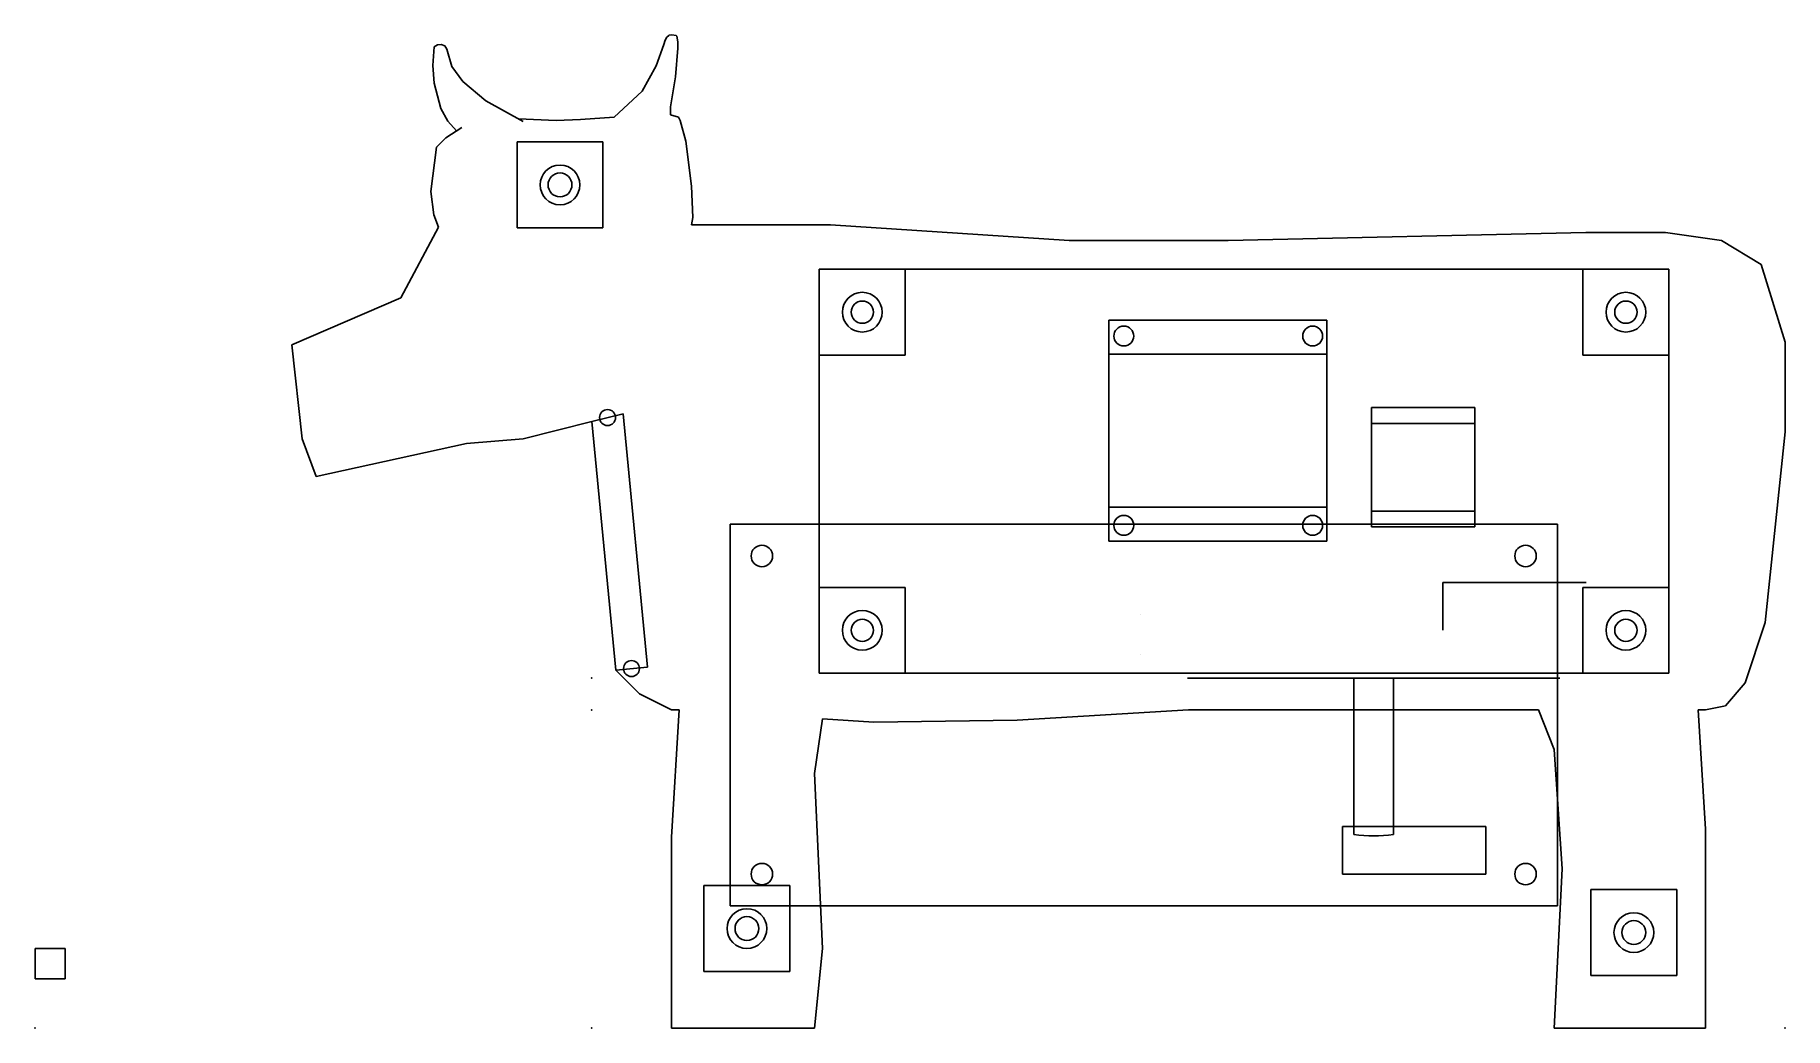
# Model space of a CAD drawing. Header units: centimetres. Extents: x -7 to 15, y 0 to 12.5.
import ezdxf

# ---------------------------------------------------------------- set-up
doc = ezdxf.new("R2010")
doc.units = ezdxf.units.CM
doc.header["$MEASUREMENT"] = 0
for name, color, linetype in [('top v4_Sketch13', 7, 'Continuous'), ('top v4_Sketch14', 7, 'Continuous'), ('top v4_Sketch16', 7, 'Continuous'), ('top v4_Sketch17', 7, 'Continuous'), ('top v4_Sketch19', 7, 'Continuous'), ('top v4_Sketch2', 7, 'Continuous'), ('top v4_Sketch20', 7, 'Continuous'), ('top v4_Sketch21', 7, 'Continuous'), ('top v4_Sketch23', 7, 'Continuous'), ('top v4_Sketch24', 7, 'Continuous'), ('top v4_Sketch26', 7, 'Continuous'), ('top v4_Sketch27', 7, 'Continuous'), ('top v4_Sketch4', 7, 'Continuous'), ('top v4_Sketch5', 7, 'Continuous'), ('top v4_Sketch6', 7, 'Continuous')]:
    doc.layers.add(name, color=color, linetype=linetype)

msp = doc.modelspace()

# ---------------------------------------------------------------- linework, layer by layer
at = {"layer": 'top v4_Sketch13'}
for p, q in [((-2, 12.1), (-1.98, 12.337)), ((-1.98, 12.337), (-1.94, 12.36)), ((-1.94, 12.36), (-1.895, 12.364)), ((-1.895, 12.364), (-1.847, 12.349)), ((-1.847, 12.349), (-1.824, 12.307)), ((0.809, 12.099), (0.907, 12.366)), ((0.907, 12.366), (0.92, 12.42)), ((0.92, 12.42), (0.941, 12.459)), ((0.941, 12.459), (0.97, 12.48)), ((0.97, 12.48), (0.973, 12.482)), ((0.973, 12.482), (1.005, 12.485)), ((1.005, 12.485), (1.06, 12.48)), ((1.06, 12.48), (1.07, 12.47)), ((1.07, 12.47), (1.08, 12.4)), ((1.08, 12.4), (1.08, 12.32)), ((-1.824, 12.307), (-1.76, 12.09)), ((1.08, 12.32), (1.05, 11.96)), ((-1.98, 11.88), (-2, 12.1)), ((-1.76, 12.09), (-1.62, 11.9)), ((-1.62, 11.9), (-1.333, 11.658)), ((0.632, 11.779), (0.809, 12.099)), ((1.05, 11.96), (0.99, 11.58)), ((-1.9, 11.56), (-1.98, 11.88)), ((0.28, 11.45), (0.632, 11.779)), ((-1.81, 11.4), (-1.9, 11.56)), ((-1.333, 11.658), (-0.864, 11.399)), ((-0.143, 11.421), (0.28, 11.45)), ((0.99, 11.58), (0.99, 11.48)), ((0.99, 11.48), (1.09, 11.45)), ((1.09, 11.45), (1.11, 11.41)), ((-1.834, 11.192), (-1.633, 11.323)), ((-1.703, 11.278), (-1.81, 11.4)), ((-0.922, 11.431), (-0.45, 11.41)), ((-0.45, 11.41), (-0.143, 11.421)), ((1.11, 11.41), (1.18, 11.15)), ((-2.024, 10.518), (-1.953, 11.074)), ((-1.953, 11.074), (-1.834, 11.192)), ((1.18, 11.15), (1.253, 10.584)), ((1.253, 10.584), (1.27, 10.19)), ((-1.988, 10.223), (-2.024, 10.518)), ((-1.929, 10.069), (-1.988, 10.223)), ((1.27, 10.19), (1.253, 10.1)), ((-2.402, 9.182), (-1.929, 10.069)), ((1.253, 10.1), (3, 10.1)), ((6, 9.9), (3, 10.1)), ((8, 9.9), (6, 9.9)), ((12.497, 10), (8, 9.9)), ((12.497, 10), (13.498, 10)), ((13.498, 10), (14.2, 9.9)), ((14.2, 9.9), (14.7, 9.6)), ((14.7, 9.6), (15, 8.623)), ((-3.773, 8.591), (-2.402, 9.182)), ((-3.643, 7.409), (-3.773, 8.591)), ((15, 8.623), (15, 7.494)), ((0.394, 7.724), (0.002, 7.625)), ((0.698, 4.538), (0.394, 7.724)), ((-0.865, 7.409), (0.002, 7.625)), ((0.002, 7.625), (0.3, 4.5)), ((14.75, 5.1), (15, 7.494)), ((-3.466, 6.936), (-3.643, 7.409)), ((-1.574, 7.35), (-3.466, 6.936)), ((-0.865, 7.409), (-1.574, 7.35)), ((14.5, 4.339), (14.75, 5.1)), ((0.3, 4.5), (0.698, 4.538)), ((0.3, 4.5), (0.6, 4.2)), ((0.6, 4.2), (1, 4)), ((14.25, 4.05), (14.5, 4.339)), ((1, 4), (1.1, 4)), ((1.1, 4), (1, 2.4)), ((5.347, 3.87), (7.5, 4)), ((7.5, 4), (11.9, 4)), ((11.9, 4), (12.1, 3.5)), ((13.91, 4), (14, 4)), ((13.91, 4), (14, 2.5)), ((14, 4), (14.25, 4.05)), ((2.8, 3.2), (2.9, 3.888)), ((2.9, 3.888), (3.547, 3.847)), ((3.547, 3.847), (5.347, 3.87)), ((12.1, 3.5), (12.2, 2)), ((2.9, 1), (2.8, 3.2)), ((14, 2.5), (14, 0)), ((1, 2.4), (1, 1.2)), ((12.2, 2), (12.1, 0)), ((1, 1.2), (1, 0)), ((2.8, 0), (2.9, 1)), ((1, 0), (2.8, 0)), ((12.1, 0), (12.2, 0)), ((14, 0), (12.2, 0))]:
    msp.add_line(p, q, dxfattribs=at)
for centre in [(0.198, 7.675), (0.499, 4.519)]:
    msp.add_circle(centre, 0.1, dxfattribs=at)
msp.add_point((0, 0), dxfattribs=at)
msp.add_point((0, 0), dxfattribs=at)
msp.add_point((0, 0), dxfattribs=at)
at = {"layer": 'top v4_Sketch14'}
for p, q in [((7.488, 4.4, 4.4), (12.171, 4.4, 4.4)), ((7.488, 4.4, 0.4), (7.488, 4.4, 4.4)), ((12.171, 4.4, 0.4), (7.488, 4.4, 0.4)), ((9.579, 4.4, 2.15), (9.579, 4.4, 2.65)), ((10.079, 4.4, 2.15), (9.579, 4.4, 2.15)), ((9.829, 4.4, 2.65), (9.579, 4.4, 2.65)), ((9.579, 4.4, 2.65), (10.079, 4.4, 2.65)), ((10.079, 4.4, 2.65), (10.079, 4.4, 2.15)), ((12.171, 4.4, 4.4), (12.171, 4.4, 0.4))]:
    msp.add_line(p, q, dxfattribs=at)
msp.add_point((0, 4.4), dxfattribs=at)
at = {"layer": 'top v4_Sketch16'}
for p, q in [((9.579, 4.4, 2.15), (9.579, 2.431, 2.15)), ((10.079, 4.4, 2.15), (9.579, 4.4, 2.15)), ((10.079, 2.431, 2.15), (10.079, 4.4, 2.15))]:
    msp.add_line(p, q, dxfattribs=at)
msp.add_arc((9.829, 4.4, 2.15), 1.984, 262.7622, 277.2378, dxfattribs=at)
msp.add_point((0, 0, 2.15), dxfattribs=at)
at = {"layer": 'top v4_Sketch17'}
for p, q in [((12.171, 4.4, 0.4), (7.488, 4.4, 0.4)), ((7.488, 4.4, 0.4), (7.488, 4.4, 4.4)), ((7.488, 4.4, 4.4), (12.171, 4.4, 4.4)), ((9.579, 4.4, 2.65), (9.579, 4.4, 2.15)), ((10.079, 4.4, 2.65), (9.579, 4.4, 2.65)), ((9.579, 4.4, 2.15), (10.079, 4.4, 2.15)), ((9.579, 4.4, 2.65), (9.579, 4.4, 2.15)), ((10.079, 4.4, 2.65), (9.579, 4.4, 2.65)), ((9.579, 4.4, 2.15), (10.079, 4.4, 2.15)), ((10.079, 4.4, 2.15), (10.079, 4.4, 2.65)), ((10.079, 4.4, 2.15), (10.079, 4.4, 2.65)), ((12.171, 4.4, 4.4), (12.171, 4.4, 0.4))]:
    msp.add_line(p, q, dxfattribs=at)
msp.add_point((0, 4.4), dxfattribs=at)
at = {"layer": 'top v4_Sketch19'}
for p, q in [((2.86, 9.54), (13.54, 9.54)), ((2.86, 4.46), (2.86, 9.54)), ((13.54, 9.54), (13.54, 4.46)), ((6.5, 8.9), (9.24, 8.9)), ((6.5, 6.12), (6.5, 8.9)), ((6.5, 8.9), (6.5, 8.473)), ((9.24, 8.9), (9.24, 6.12)), ((6.5, 8.473), (6.5, 6.547)), ((6.5, 8.473), (9.24, 8.473)), ((9.24, 6.547), (9.24, 8.473)), ((9.8, 6.3), (9.8, 7.8)), ((9.8, 7.8), (9.8, 7.6)), ((9.8, 7.8), (11.1, 7.8)), ((11.1, 7.8), (11.1, 6.3)), ((9.8, 7.6), (11.1, 7.6)), ((6.5, 6.547), (9.24, 6.547)), ((9.8, 6.5), (11.1, 6.5)), ((9.8, 6.3), (9.8, 6.5)), ((11.1, 6.3), (9.8, 6.3)), ((9.24, 6.12), (6.5, 6.12)), ((6.9, 5.2), (6.9, 5.2)), ((6.9, 4.7), (6.9, 4.7)), ((13.54, 4.46), (2.86, 4.46))]:
    msp.add_line(p, q, dxfattribs=at)
for centre, radius in [((3.4, 9), 0.14), ((13, 9), 0.14), ((6.688, 8.7), 0.125), ((9.062, 8.7), 0.125), ((6.688, 6.32), 0.125), ((9.062, 6.32), 0.125), ((3.4, 5), 0.14), ((13, 5), 0.14)]:
    msp.add_circle(centre, radius, dxfattribs=at)
msp.add_point((0, 0), dxfattribs=at)
at = {"layer": 'top v4_Sketch2'}
for p, q in [((-2, 12.1), (-1.98, 12.337)), ((-1.98, 12.337), (-1.94, 12.36)), ((-1.94, 12.36), (-1.895, 12.364)), ((-1.895, 12.364), (-1.847, 12.349)), ((-1.847, 12.349), (-1.824, 12.307)), ((0.809, 12.099), (0.907, 12.366)), ((0.907, 12.366), (0.92, 12.42)), ((0.92, 12.42), (0.941, 12.459)), ((0.941, 12.459), (0.97, 12.48)), ((0.97, 12.48), (0.973, 12.482)), ((0.973, 12.482), (1.005, 12.485)), ((1.005, 12.485), (1.06, 12.48)), ((1.06, 12.48), (1.07, 12.47)), ((1.07, 12.47), (1.08, 12.4)), ((1.08, 12.4), (1.08, 12.32)), ((-1.824, 12.307), (-1.76, 12.09)), ((1.08, 12.32), (1.05, 11.96)), ((-1.98, 11.88), (-2, 12.1)), ((-1.76, 12.09), (-1.62, 11.9)), ((-1.62, 11.9), (-1.333, 11.658)), ((0.632, 11.779), (0.809, 12.099)), ((1.05, 11.96), (0.99, 11.58)), ((-1.9, 11.56), (-1.98, 11.88)), ((0.28, 11.45), (0.632, 11.779)), ((-1.81, 11.4), (-1.9, 11.56)), ((-1.333, 11.658), (-0.864, 11.399)), ((-0.143, 11.421), (0.28, 11.45)), ((0.99, 11.58), (0.99, 11.48)), ((0.99, 11.48), (1.09, 11.45)), ((1.09, 11.45), (1.11, 11.41)), ((-1.834, 11.192), (-1.633, 11.323)), ((-1.703, 11.278), (-1.81, 11.4)), ((-0.922, 11.431), (-0.45, 11.41)), ((-0.45, 11.41), (-0.143, 11.421)), ((1.11, 11.41), (1.18, 11.15)), ((-2.024, 10.518), (-1.953, 11.074)), ((-1.953, 11.074), (-1.834, 11.192)), ((1.18, 11.15), (1.253, 10.584)), ((1.253, 10.584), (1.27, 10.19)), ((-1.988, 10.223), (-2.024, 10.518)), ((-1.929, 10.069), (-1.988, 10.223)), ((1.27, 10.19), (1.253, 10.1)), ((-2.402, 9.182), (-1.929, 10.069)), ((1.253, 10.1), (3, 10.1)), ((6, 9.9), (3, 10.1)), ((8, 9.9), (6, 9.9)), ((12.497, 10), (8, 9.9)), ((12.497, 10), (13.498, 10)), ((13.498, 10), (14.2, 9.9)), ((14.2, 9.9), (14.7, 9.6)), ((14.7, 9.6), (15, 8.623)), ((-3.773, 8.591), (-2.402, 9.182)), ((-3.643, 7.409), (-3.773, 8.591)), ((15, 8.623), (15, 7.494)), ((-0.865, 7.409), (0.002, 7.625)), ((0.002, 7.625), (0.3, 4.5)), ((14.75, 5.1), (15, 7.494)), ((-3.466, 6.936), (-3.643, 7.409)), ((-1.574, 7.35), (-3.466, 6.936)), ((-0.865, 7.409), (-1.574, 7.35)), ((10.7, 5.6), (10.7, 5)), ((10.7, 5.6), (10.7, 5)), ((12.5, 5.6), (10.7, 5.6)), ((10.7, 5.6), (10.7, 5)), ((10.7, 5.6), (10.7, 5)), ((12.5, 5.6), (10.7, 5.6)), ((12.5, 5.6), (10.7, 5.6)), ((14.5, 4.339), (14.75, 5.1)), ((0.3, 4.5), (0.6, 4.2)), ((0.6, 4.2), (1, 4)), ((14.25, 4.05), (14.5, 4.339)), ((1, 4), (1.1, 4)), ((1.1, 4), (1, 2.4)), ((5.347, 3.87), (7.5, 4)), ((7.5, 4), (11.9, 4)), ((11.9, 4), (12.1, 3.5)), ((13.91, 4), (14, 4)), ((13.91, 4), (14, 2.5)), ((14, 4), (14.25, 4.05)), ((2.8, 3.2), (2.9, 3.888)), ((2.9, 3.888), (3.547, 3.847)), ((3.547, 3.847), (5.347, 3.87)), ((12.1, 3.5), (12.2, 2)), ((2.9, 1), (2.8, 3.2)), ((14, 2.5), (14, 0)), ((1, 2.4), (1, 1.2)), ((12.2, 2), (12.1, 0)), ((1, 1.2), (1, 0)), ((2.8, 0), (2.9, 1)), ((1, 0), (2.8, 0)), ((12.1, 0), (12.2, 0)), ((14, 0), (12.2, 0))]:
    msp.add_line(p, q, dxfattribs=at)
msp.add_point((0, 0), dxfattribs=at)
at = {"layer": 'top v4_Sketch20'}
for p, q in [((7.5, 4), (11.9, 4)), ((7.5, 4, 4.8), (7.5, 4)), ((11.9, 4, 4.8), (7.5, 4, 4.8)), ((11.9, 4), (11.9, 4, 4.8))]:
    msp.add_line(p, q, dxfattribs=at)
msp.add_point((0, 4), dxfattribs=at)
at = {"layer": 'top v4_Sketch21'}
for p, q in [((7.488, 4.4, 4.8), (12.171, 4.4, 4.8)), ((12.171, 4.4, 0.4), (7.488, 4.4, 0.4)), ((7.488, 4.4, 0.4), (7.488, 4.4, 4.8)), ((9.629, 4.4, 2.4), (10.029, 4.4, 2.4)), ((9.829, 4.4, 2.8), (9.629, 4.4, 2.8)), ((9.629, 4.4, 2.8), (9.629, 4.4, 2.4)), ((10.029, 4.4, 2.8), (9.829, 4.4, 2.8)), ((10.029, 4.4, 2.4), (10.029, 4.4, 2.8)), ((12.171, 4.4, 4.8), (12.171, 4.4, 0.4))]:
    msp.add_line(p, q, dxfattribs=at)
msp.add_point((0, 4.4), dxfattribs=at)
at = {"layer": 'top v4_Sketch23'}
for p, q in [((15, 7.494, 0.4), (15, 8.623, 0.4)), ((15, 8.623, 4.8), (15, 7.494, 4.8)), ((15, 8.623, 0.4), (15, 8.623, 4.8)), ((15, 7.494, 4.8), (15, 7.494, 0.4))]:
    msp.add_line(p, q, dxfattribs=at)
msp.add_point((15, 0), dxfattribs=at)
at = {"layer": 'top v4_Sketch24'}
for p, q in [((12.171, 4.4, 0.4), (7.488, 4.4, 0.4)), ((7.488, 4.4, 4.8), (12.171, 4.4, 4.8)), ((7.488, 4.4, 0.4), (7.488, 4.4, 4.8)), ((9.829, 4.4, 2.8), (9.629, 4.4, 2.8)), ((9.629, 4.4, 2.8), (10.029, 4.4, 2.8)), ((10.029, 4.4, 2.4), (9.629, 4.4, 2.4)), ((9.629, 4.4, 2.4), (9.629, 4.4, 2.8)), ((10.029, 4.4, 2.8), (10.029, 4.4, 2.4)), ((12.171, 4.4, 4.8), (12.171, 4.4, 0.4))]:
    msp.add_line(p, q, dxfattribs=at)
msp.add_point((0, 4.4), dxfattribs=at)
at = {"layer": 'top v4_Sketch26'}
for p, q in [((-7, 0.62), (-7, 1)), ((-7, 1), (-6.62, 1)), ((-6.62, 1), (-6.62, 0.62)), ((-6.62, 0.62), (-7, 0.62))]:
    msp.add_line(p, q, dxfattribs=at)
msp.add_point((0, 0), dxfattribs=at)
at = {"layer": 'top v4_Sketch27'}
for p, q in [((-7, 0.62, 5), (-7, 1, 5)), ((-7, 1), (-7, 0.62)), ((-7, 0.62, 0.38), (-7, 1, 0.38)), ((-7, 1, 5), (-7, 1)), ((-7, 1, 0.38), (-7, 1)), ((-7, 1), (-7, 0.62)), ((-7, 0.62), (-7, 0.62, 5)), ((-7, 0.62), (-7, 0.62, 0.38))]:
    msp.add_line(p, q, dxfattribs=at)
msp.add_point((-7, 0), dxfattribs=at)
at = {"layer": 'top v4_Sketch4'}
for p, q in [((1.738, 6.335), (1.738, 1.535)), ((12.138, 6.335), (1.738, 6.335)), ((1.738, 6.335), (1.738, 1.535)), ((1.738, 6.335), (1.738, 1.535)), ((12.138, 6.335), (1.738, 6.335)), ((1.738, 6.335), (1.738, 1.535)), ((12.138, 6.335), (1.738, 6.335)), ((12.138, 6.335), (1.738, 6.335)), ((12.138, 1.535), (12.138, 6.335)), ((12.138, 1.535), (12.138, 6.335)), ((12.138, 1.535), (12.138, 6.335)), ((12.138, 1.535), (12.138, 6.335)), ((9.438, 2.535), (9.438, 1.935)), ((11.238, 2.535), (9.438, 2.535)), ((9.438, 2.535), (9.438, 1.935)), ((11.238, 2.535), (9.438, 2.535)), ((9.438, 2.535), (9.438, 1.935)), ((11.238, 2.535), (9.438, 2.535)), ((9.438, 2.535), (9.438, 1.935)), ((11.238, 2.535), (9.438, 2.535)), ((11.238, 1.935), (11.238, 2.535)), ((11.238, 1.935), (11.238, 2.535)), ((9.438, 1.935), (11.238, 1.935)), ((9.438, 1.935), (11.238, 1.935)), ((1.738, 1.535), (9.738, 1.535)), ((1.738, 1.535), (9.738, 1.535)), ((1.738, 1.535), (9.738, 1.535)), ((1.738, 1.535), (9.738, 1.535)), ((2.238, 1.535), (10.238, 1.535)), ((2.238, 1.535), (10.238, 1.535)), ((9.738, 1.535), (12.138, 1.535)), ((9.738, 1.535), (12.138, 1.535)), ((9.738, 1.535), (12.138, 1.535)), ((9.738, 1.535), (12.138, 1.535))]:
    msp.add_line(p, q, dxfattribs=at)
for centre in [(2.138, 5.935), (2.138, 5.935), (2.138, 5.935), (2.138, 5.935), (11.738, 5.935), (11.738, 5.935), (11.738, 5.935), (11.738, 5.935), (2.138, 1.935), (2.138, 1.935), (2.138, 1.935), (2.138, 1.935), (11.738, 1.935), (11.738, 1.935), (11.738, 1.935), (11.738, 1.935)]:
    msp.add_circle(centre, 0.135, dxfattribs=at)
msp.add_point((0, 0), dxfattribs=at)
at = {"layer": 'top v4_Sketch5'}
for p, q in [((-2, 12.1), (-1.98, 12.337)), ((-1.98, 12.337), (-1.94, 12.36)), ((-1.94, 12.36), (-1.895, 12.364)), ((-1.895, 12.364), (-1.847, 12.349)), ((-1.847, 12.349), (-1.824, 12.307)), ((0.809, 12.099), (0.907, 12.366)), ((0.907, 12.366), (0.92, 12.42)), ((0.92, 12.42), (0.941, 12.459)), ((0.941, 12.459), (0.97, 12.48)), ((0.97, 12.48), (0.973, 12.482)), ((0.973, 12.482), (1.005, 12.485)), ((1.005, 12.485), (1.06, 12.48)), ((1.06, 12.48), (1.07, 12.47)), ((1.07, 12.47), (1.08, 12.4)), ((1.08, 12.4), (1.08, 12.32)), ((-1.824, 12.307), (-1.76, 12.09)), ((1.08, 12.32), (1.05, 11.96)), ((-1.98, 11.88), (-2, 12.1)), ((-1.76, 12.09), (-1.62, 11.9)), ((-1.62, 11.9), (-1.333, 11.658)), ((0.632, 11.779), (0.809, 12.099)), ((1.05, 11.96), (0.99, 11.58)), ((-1.9, 11.56), (-1.98, 11.88)), ((0.28, 11.45), (0.632, 11.779)), ((-1.81, 11.4), (-1.9, 11.56)), ((-1.333, 11.658), (-0.864, 11.399)), ((-0.143, 11.421), (0.28, 11.45)), ((0.99, 11.58), (0.99, 11.48)), ((0.99, 11.48), (1.09, 11.45)), ((1.09, 11.45), (1.11, 11.41)), ((-1.834, 11.192), (-1.633, 11.323)), ((-1.703, 11.278), (-1.81, 11.4)), ((-0.922, 11.431), (-0.45, 11.41)), ((-0.45, 11.41), (-0.143, 11.421)), ((1.11, 11.41), (1.18, 11.15)), ((-2.024, 10.518), (-1.953, 11.074)), ((-1.953, 11.074), (-1.834, 11.192)), ((1.18, 11.15), (1.253, 10.584)), ((1.253, 10.584), (1.27, 10.19)), ((-1.988, 10.223), (-2.024, 10.518)), ((-1.929, 10.069), (-1.988, 10.223)), ((1.27, 10.19), (1.253, 10.1)), ((-2.402, 9.182), (-1.929, 10.069)), ((1.253, 10.1), (3, 10.1)), ((6, 9.9), (3, 10.1)), ((8, 9.9), (6, 9.9)), ((12.497, 10), (8, 9.9)), ((12.497, 10), (13.498, 10)), ((13.498, 10), (14.2, 9.9)), ((14.2, 9.9), (14.7, 9.6)), ((14.7, 9.6), (15, 8.623)), ((-3.773, 8.591), (-2.402, 9.182)), ((-3.643, 7.409), (-3.773, 8.591)), ((15, 8.623), (15, 7.494)), ((-0.865, 7.409), (0.002, 7.625)), ((0.002, 7.625), (0.3, 4.5)), ((14.75, 5.1), (15, 7.494)), ((-3.466, 6.936), (-3.643, 7.409)), ((-1.574, 7.35), (-3.466, 6.936)), ((-0.865, 7.409), (-1.574, 7.35)), ((14.5, 4.339), (14.75, 5.1)), ((0.3, 4.5), (0.6, 4.2)), ((0.6, 4.2), (1, 4)), ((14.25, 4.05), (14.5, 4.339)), ((1.1, 4), (1, 2.4)), ((1, 4), (1.1, 4)), ((5.347, 3.87), (7.5, 4)), ((7.5, 4), (11.9, 4)), ((11.9, 4), (12.1, 3.5)), ((13.91, 4), (14, 2.5)), ((13.91, 4), (14, 4)), ((14, 4), (14.25, 4.05)), ((2.8, 3.2), (2.9, 3.888)), ((2.9, 3.888), (3.547, 3.847)), ((3.547, 3.847), (5.347, 3.87)), ((12.1, 3.5), (12.2, 2)), ((2.9, 1), (2.8, 3.2)), ((14, 2.5), (14, 0)), ((1, 2.4), (1, 1.2)), ((12.2, 2), (12.1, 0)), ((1, 1.2), (1, 0)), ((2.8, 0), (2.9, 1)), ((1, 0), (2.8, 0)), ((12.1, 0), (12.2, 0)), ((14, 0), (12.2, 0))]:
    msp.add_line(p, q, dxfattribs=at)
msp.add_point((0, 0), dxfattribs=at)
msp.add_point((0, 0), dxfattribs=at)
at = {"layer": 'top v4_Sketch6'}
for p, q in [((-2, 12.1), (-1.98, 12.337)), ((-1.98, 12.337), (-1.94, 12.36)), ((-1.94, 12.36), (-1.895, 12.364)), ((-1.895, 12.364), (-1.847, 12.349)), ((-1.847, 12.349), (-1.824, 12.307)), ((0.809, 12.099), (0.907, 12.366)), ((0.907, 12.366), (0.92, 12.42)), ((0.92, 12.42), (0.941, 12.459)), ((0.941, 12.459), (0.97, 12.48)), ((0.97, 12.48), (0.973, 12.482)), ((0.973, 12.482), (1.005, 12.485)), ((1.005, 12.485), (1.06, 12.48)), ((1.06, 12.48), (1.07, 12.47)), ((1.07, 12.47), (1.08, 12.4)), ((1.08, 12.4), (1.08, 12.32)), ((-1.824, 12.307), (-1.76, 12.09)), ((1.08, 12.32), (1.05, 11.96)), ((-1.98, 11.88), (-2, 12.1)), ((-1.76, 12.09), (-1.62, 11.9)), ((-1.62, 11.9), (-1.333, 11.658)), ((0.632, 11.779), (0.809, 12.099)), ((1.05, 11.96), (0.99, 11.58)), ((-1.9, 11.56), (-1.98, 11.88)), ((0.28, 11.45), (0.632, 11.779)), ((-1.81, 11.4), (-1.9, 11.56)), ((-1.333, 11.658), (-0.864, 11.399)), ((-0.143, 11.421), (0.28, 11.45)), ((0.99, 11.58), (0.99, 11.48)), ((0.99, 11.48), (1.09, 11.45)), ((1.09, 11.45), (1.11, 11.41)), ((-1.834, 11.192), (-1.633, 11.323)), ((-1.703, 11.278), (-1.81, 11.4)), ((-0.922, 11.431), (-0.45, 11.41)), ((-0.45, 11.41), (-0.143, 11.421)), ((1.11, 11.41), (1.18, 11.15)), ((-2.024, 10.518), (-1.953, 11.074)), ((-1.953, 11.074), (-1.834, 11.192)), ((-0.94, 11.14), (0.14, 11.14)), ((-0.94, 10.06), (-0.94, 11.14)), ((0.14, 11.14), (0.14, 10.06)), ((1.18, 11.15), (1.253, 10.584)), ((1.253, 10.584), (1.27, 10.19)), ((-1.988, 10.223), (-2.024, 10.518)), ((-1.929, 10.069), (-1.988, 10.223)), ((1.27, 10.19), (1.253, 10.1)), ((-2.402, 9.182), (-1.929, 10.069)), ((0.14, 10.06), (-0.94, 10.06)), ((-0.4, 10.06), (0.14, 10.06)), ((1.253, 10.1), (3, 10.1)), ((6, 9.9), (3, 10.1)), ((8, 9.9), (6, 9.9)), ((12.497, 10), (8, 9.9)), ((12.497, 10), (13.498, 10)), ((13.498, 10), (14.2, 9.9)), ((14.2, 9.9), (14.7, 9.6)), ((2.86, 9.54), (3.94, 9.54)), ((3.4, 9.54), (2.86, 9.54)), ((2.86, 8.46), (2.86, 9.54)), ((3.94, 9.54), (3.94, 8.46)), ((12.46, 9.54), (13.54, 9.54)), ((12.46, 8.46), (12.46, 9.54)), ((13.54, 9.54), (13.54, 8.46)), ((14.7, 9.6), (15, 8.623)), ((-3.773, 8.591), (-2.402, 9.182)), ((13.54, 9), (13.54, 8.46)), ((-3.643, 7.409), (-3.773, 8.591)), ((15, 8.623), (15, 7.494)), ((3.94, 8.46), (2.86, 8.46)), ((13.54, 8.46), (12.46, 8.46)), ((-0.865, 7.409), (0.002, 7.625)), ((0.002, 7.625), (0.3, 4.5)), ((14.75, 5.1), (15, 7.494)), ((-3.466, 6.936), (-3.643, 7.409)), ((-1.574, 7.35), (-3.466, 6.936)), ((-0.865, 7.409), (-1.574, 7.35)), ((2.86, 5.54), (3.94, 5.54)), ((2.86, 4.46), (2.86, 5.54)), ((3.4, 5.54), (2.86, 5.54)), ((3.94, 5.54), (3.94, 4.46)), ((12.46, 4.46), (12.46, 5.54)), ((12.46, 5.54), (13.54, 5.54)), ((13.54, 5.54), (13.54, 4.46)), ((14.5, 4.339), (14.75, 5.1)), ((0.3, 4.5), (0.6, 4.2)), ((3.94, 4.46), (2.86, 4.46)), ((13.54, 4.46), (12.46, 4.46)), ((13, 4.46), (13.54, 4.46)), ((0.6, 4.2), (1, 4)), ((14.25, 4.05), (14.5, 4.339)), ((1.1, 4), (1, 2.4)), ((1, 4), (1.1, 4)), ((5.347, 3.87), (7.5, 4)), ((7.5, 4), (11.9, 4)), ((11.9, 4), (12.1, 3.5)), ((13.91, 4), (14, 4)), ((13.91, 4), (14, 2.5)), ((14, 4), (14.25, 4.05)), ((2.8, 3.2), (2.9, 3.888)), ((2.9, 3.888), (3.547, 3.847)), ((3.547, 3.847), (5.347, 3.87)), ((12.1, 3.5), (12.2, 2)), ((2.9, 1), (2.8, 3.2)), ((14, 2.5), (14, 0)), ((1, 2.4), (1, 1.2)), ((12.2, 2), (12.1, 0)), ((1.41, 0.71), (1.41, 1.79)), ((1.41, 1.79), (2.49, 1.79)), ((2.49, 1.79), (2.49, 0.71)), ((13.64, 1.74), (12.56, 1.74)), ((12.56, 1.74), (12.56, 0.66)), ((13.1, 1.74), (13.64, 1.74)), ((13.64, 0.66), (13.64, 1.74)), ((1, 1.2), (1, 0)), ((2.8, 0), (2.9, 1)), ((2.49, 0.71), (1.41, 0.71)), ((1.95, 0.71), (2.49, 0.71)), ((12.56, 0.66), (13.64, 0.66)), ((1, 0), (2.8, 0)), ((12.1, 0), (12.2, 0)), ((14, 0), (12.2, 0))]:
    msp.add_line(p, q, dxfattribs=at)
for centre, radius in [((-0.4, 10.6), 0.25), ((-0.4, 10.6), 0.15), ((3.4, 9), 0.25), ((13, 9), 0.25), ((3.4, 5), 0.25), ((13, 5), 0.25), ((1.95, 1.25), 0.25), ((1.95, 1.25), 0.15), ((13.1, 1.2), 0.25), ((13.1, 1.2), 0.15)]:
    msp.add_circle(centre, radius, dxfattribs=at)
msp.add_point((0, 0), dxfattribs=at)
msp.add_point((0, 0), dxfattribs=at)

doc.saveas('drawing.dxf')
